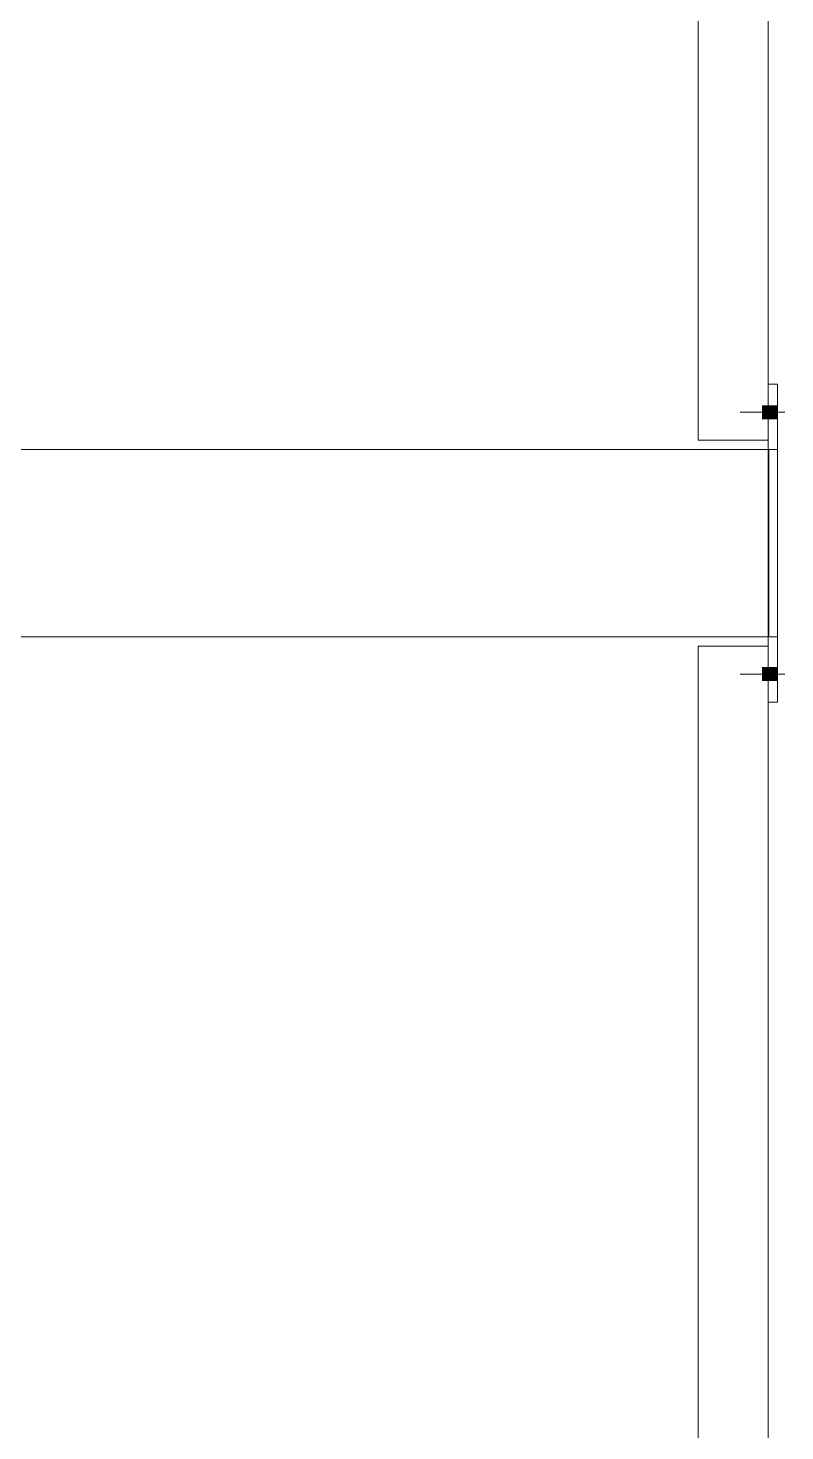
# Model space of a CAD drawing. Header units: millimetres. Extents: x -220592 to 404889, y -217665 to 38245.
# Drawn here: x 37114 to 37923, y -34621 to -33121 of the extents above; entities that cross this region are included whole.
import ezdxf

# ---------------------------------------------------------------- set-up
doc = ezdxf.new("R2010")
doc.units = ezdxf.units.MM
doc.linetypes.add('XKITLINE00', pattern=[0])
doc.layers.add('000 - 0_HIDE_OBJ_FRAMING_DEF_SUB_1', color=7, linetype='Continuous')

# ---------------------------------------------------------------- blocks, each defined once
blk = doc.blocks.new('*A13611')
at = {"layer": '000 - 0_HIDE_OBJ_FRAMING_DEF_SUB_1', "color": 7, "linetype": 'XKITLINE00', "lineweight": 0}
for p, q in [((-70.507649, 164.232111), (-70.507649, 177.032111)), ((-70.507649, 177.032111), (-69.757649, 177.032111)), ((-69.757649, 164.232111), (-69.757649, 177.032111)), ((-70.507649, 164.232111), (-69.757649, 164.232111))]:
    blk.add_line(p, q, dxfattribs=at)
blk = doc.blocks.new('*A13639')
at = {"layer": '000 - 0_HIDE_OBJ_FRAMING_DEF_SUB_1', "color": 7, "linetype": 'XKITLINE00', "lineweight": 0}
for p, q in [((-82.807633, 179.132111), (-82.318045, 179.132111)), ((-81.630524, 179.132111), (-81.621276, 179.132111)), ((-81.612906, 179.132111), (-80.987154, 179.132111)), ((-80.96536, 179.132111), (-69.749749, 179.132111)), ((-69.749749, 179.132111), (-69.749749, 177.132111)), ((-82.807633, 177.132111), (-82.318045, 177.132111)), ((-81.590245, 177.132111), (-80.934983, 177.132111)), ((-80.913286, 177.132111), (-69.749749, 177.132111))]:
    blk.add_line(p, q, dxfattribs=at)
blk = doc.blocks.new('*A13641')
at = {"layer": '000 - 0_HIDE_OBJ_FRAMING_DEF_SUB_1'}
for points in [[(-69.758, 179.462), (-69.823, 179.462), (-69.823, 179.602), (-69.758, 179.602)], [(-69.758, 179.462), (-69.823, 179.462), (-69.823, 179.602), (-69.758, 179.602)], [(-69.658, 179.462), (-69.758, 179.462), (-69.758, 179.602), (-69.658, 179.602)], [(-69.658, 179.462), (-69.758, 179.462), (-69.758, 179.602), (-69.658, 179.602)]]:
    blk.add_hatch(color=7, dxfattribs=at).paths.add_polyline_path(points, flags=17)
at = {"layer": '000 - 0_HIDE_OBJ_FRAMING_DEF_SUB_1', "color": 7, "linetype": 'XKITLINE00', "lineweight": 0}
for p, q in [((-69.758, 179.602), (-69.823, 179.602)), ((-69.758, 179.602), (-69.823, 179.602)), ((-69.658, 179.602), (-69.758, 179.602)), ((-69.658, 179.602), (-69.758, 179.602)), ((-69.578, 179.532), (-70.058, 179.532)), ((-69.578, 179.532), (-70.058, 179.532)), ((-69.758, 179.462), (-69.823, 179.462)), ((-69.758, 179.462), (-69.823, 179.462)), ((-69.658, 179.462), (-69.758, 179.462)), ((-69.658, 179.462), (-69.758, 179.462))]:
    blk.add_line(p, q, dxfattribs=at)
blk = doc.blocks.new('*A13642')
at = {"layer": '000 - 0_HIDE_OBJ_FRAMING_DEF_SUB_1'}
for points in [[(-69.823, 176.802), (-69.758, 176.802), (-69.758, 176.662), (-69.823, 176.662)], [(-69.823, 176.802), (-69.758, 176.802), (-69.758, 176.662), (-69.823, 176.662)], [(-69.758, 176.802), (-69.658, 176.802), (-69.658, 176.662), (-69.758, 176.662)], [(-69.758, 176.802), (-69.658, 176.802), (-69.658, 176.662), (-69.758, 176.662)]]:
    blk.add_hatch(color=7, dxfattribs=at).paths.add_polyline_path(points, flags=17)
at = {"layer": '000 - 0_HIDE_OBJ_FRAMING_DEF_SUB_1', "color": 7, "linetype": 'XKITLINE00', "lineweight": 0}
for p, q in [((-69.578, 176.732), (-70.058, 176.732)), ((-69.578, 176.732), (-70.058, 176.732)), ((-69.758, 176.802), (-69.823, 176.802)), ((-69.758, 176.802), (-69.823, 176.802)), ((-69.658, 176.802), (-69.758, 176.802)), ((-69.658, 176.802), (-69.758, 176.802)), ((-69.758, 176.662), (-69.823, 176.662)), ((-69.758, 176.662), (-69.823, 176.662)), ((-69.658, 176.662), (-69.758, 176.662)), ((-69.658, 176.662), (-69.758, 176.662))]:
    blk.add_line(p, q, dxfattribs=at)
blk = doc.blocks.new('*A13644')
at = {"layer": '000 - 0_HIDE_OBJ_FRAMING_DEF_SUB_1', "color": 7, "linetype": 'XKITLINE00', "lineweight": 0}
for p, q in [((-69.757649, 179.832111), (-69.657649, 179.832111)), ((-69.657649, 179.832111), (-69.657649, 176.432111)), ((-69.757649, 179.232111), (-69.757649, 177.032111)), ((-69.757649, 179.132111), (-69.657649, 179.132111)), ((-69.657649, 177.132111), (-69.757649, 177.132111)), ((-69.657649, 176.432111), (-69.757649, 176.432111))]:
    blk.add_line(p, q, dxfattribs=at)
blk = doc.blocks.new('*A13645')
at = {"layer": '000 - 0_HIDE_OBJ_FRAMING_DEF_SUB_1', "color": 7, "linetype": 'XKITLINE00', "lineweight": 0}
for p, q in [((-70.507649, 179.232111), (-70.507649, 188.152111)), ((-70.507649, 188.152111), (-69.757649, 188.152111)), ((-69.757649, 179.232111), (-69.757649, 188.152111)), ((-70.507649, 179.232111), (-69.757649, 179.232111))]:
    blk.add_line(p, q, dxfattribs=at)
blk = doc.blocks.new('W-1-PP18-ST_20260402-011103_LOWER_PL')
at = {"layer": '000 - 0_HIDE_OBJ_FRAMING_DEF_SUB_1', "color": 7, "lineweight": 0, "xscale": 100, "yscale": 100, "zscale": 100}
for name in ['*A13645', '*A13644', '*A13641', '*A13639', '*A13611', '*A13642']:
    blk.add_blockref(name, (17759.3349, -35779.0805), dxfattribs=at)

msp = doc.modelspace()

# ---------------------------------------------------------------- block references
at = {"layer": 'Defpoints', "color": 7}
msp.add_blockref('W-1-PP18-ST_20260402-011103_LOWER_PL', (27121.4984, -15705.7702), dxfattribs=at)

doc.saveas('drawing.dxf')
